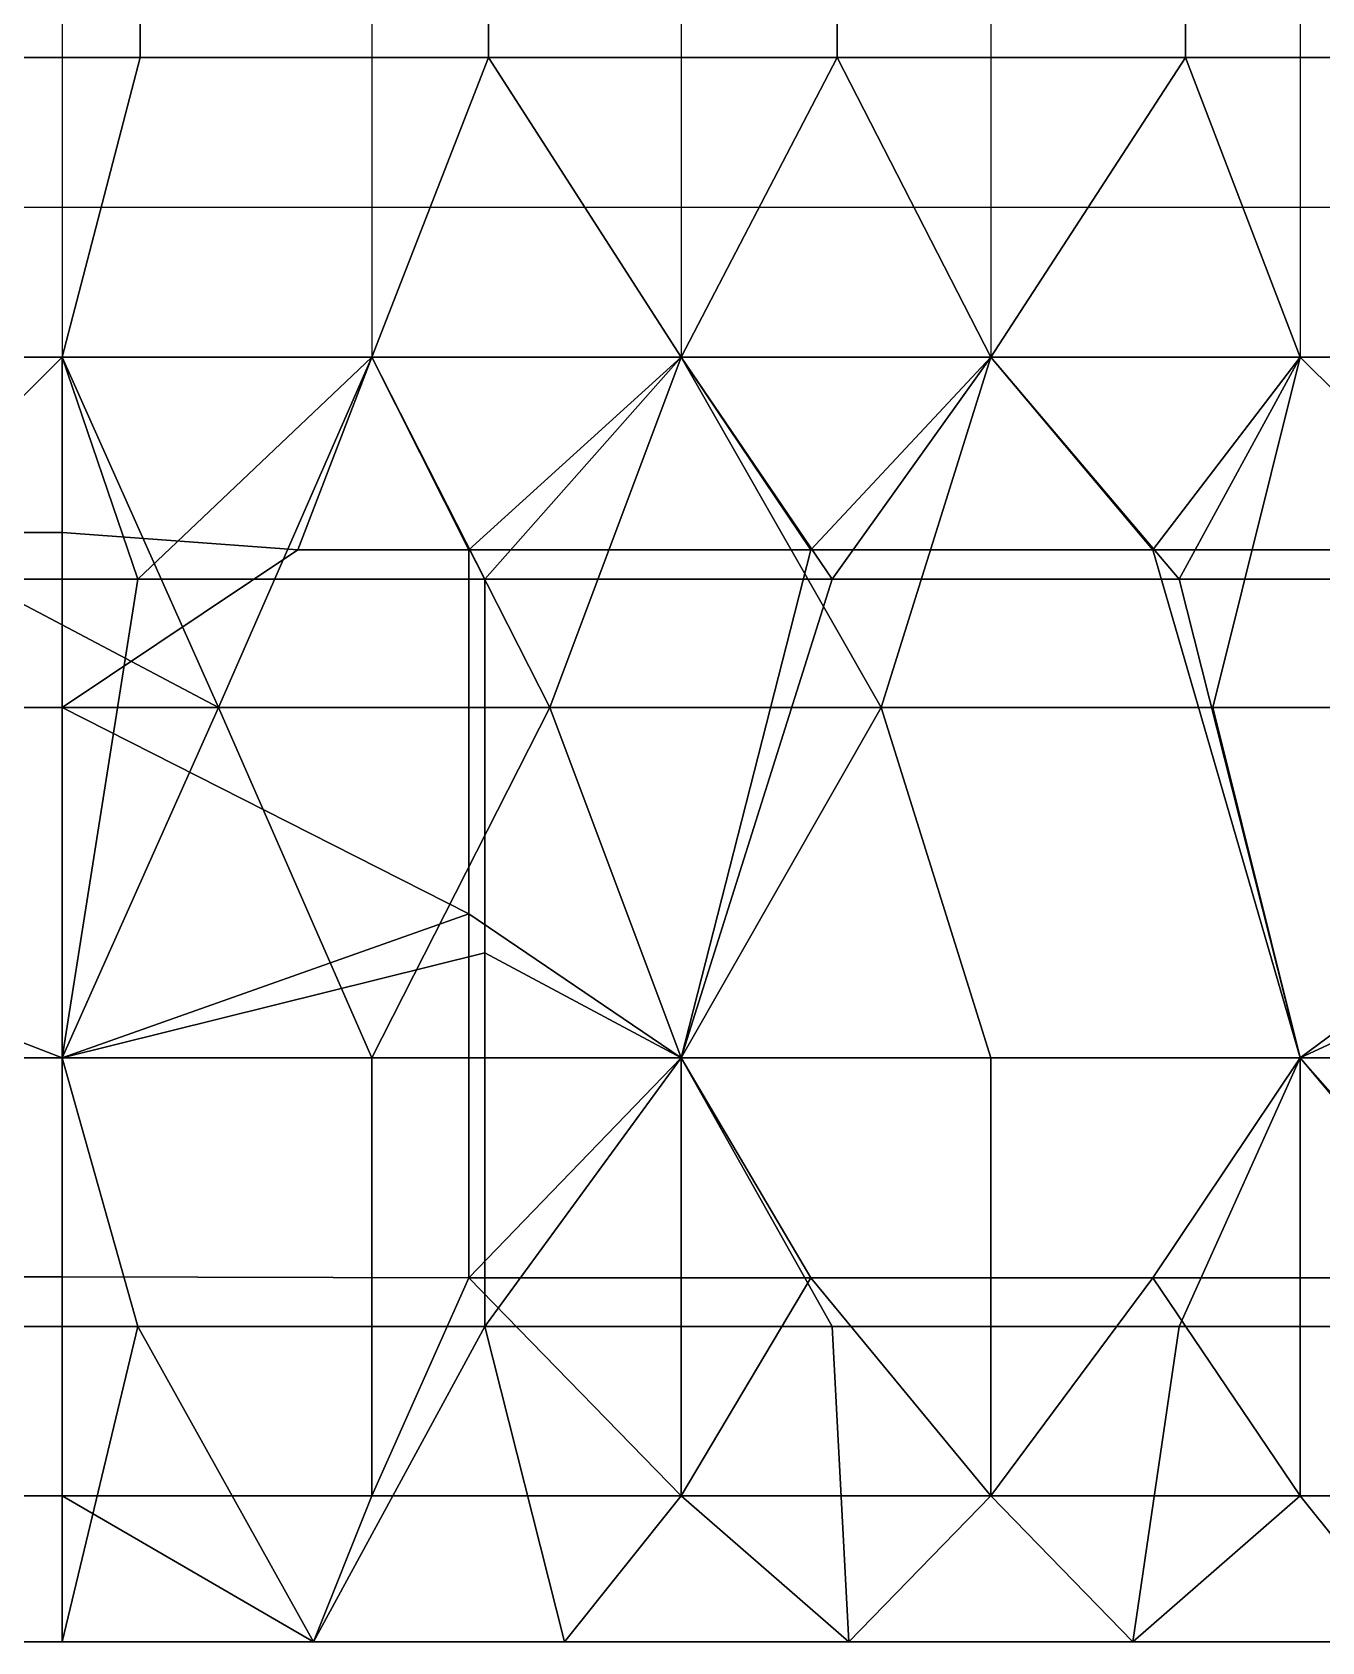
# Model space of a CAD drawing. Extents: x -0.4 to 41.2, y -0.9 to 27.5.
# Drawn here: x 13.54 to 24.58, y -0.4 to 13.38 of the extents above; entities that cross this region are included whole.
import ezdxf

# ---------------------------------------------------------------- set-up
doc = ezdxf.new("R2010")
doc.units = 0
doc.layers.add('BARS', color=1, linetype='CONTINUOUS')
doc.layers.add('FACES', color=5, linetype='CONTINUOUS')

msp = doc.modelspace()

# ---------------------------------------------------------------- linework, layer by layer
at = {"layer": 'BARS'}
for p, q in [((13.8, 18.3, 25.2), (13.8, 10.6, 31.8)), ((16.45, 18.3, 25.2), (16.45, 10.6, 31.8)), ((19.1, 18.3, 25.2), (19.1, 10.6, 31.8)), ((21.75, 18.3, 25.2), (21.75, 10.6, 31.8)), ((24.4, 18.3, 25.2), (24.4, 10.6, 31.8)), ((13.8, 14.45, 29.5), (13.8, 10.6, 31.8)), ((16.45, 14.45, 29.5), (16.45, 10.6, 31.8)), ((19.1, 14.45, 29.5), (19.1, 10.6, 31.8)), ((21.75, 14.45, 29.5), (21.75, 10.6, 31.8)), ((24.4, 14.45, 29.5), (24.4, 10.6, 31.8)), ((13.8, 13.1667, 30.2667), (11.15, 13.1667, 30.2667)), ((16.45, 13.1667, 30.2667), (13.8, 13.1667, 30.2667)), ((19.1, 13.1667, 30.2667), (16.45, 13.1667, 30.2667)), ((21.75, 13.1667, 30.2667), (19.1, 13.1667, 30.2667)), ((24.4, 13.1667, 30.2667), (21.75, 13.1667, 30.2667)), ((26.4, 13.1667, 30.2667), (24.4, 13.1667, 30.2667)), ((13.8, 11.8833, 31.0333), (11.15, 11.8833, 31.0333)), ((16.45, 11.8833, 31.0333), (13.8, 11.8833, 31.0333)), ((19.1, 11.8833, 31.0333), (16.45, 11.8833, 31.0333)), ((21.75, 11.8833, 31.0333), (19.1, 11.8833, 31.0333)), ((24.4, 11.8833, 31.0333), (21.75, 11.8833, 31.0333)), ((26.4, 11.8833, 31.0333), (24.4, 11.8833, 31.0333)), ((13.8, 10.6, 0.6), (13.8, 10.6, 4.2)), ((13.8, 10.6, 4.2), (13.8, 10.6, 7.2)), ((13.8, 10.6, 7.2), (13.8, 10.6, 10.8)), ((13.8, 10.6, 10.8), (13.8, 10.6, 14.4)), ((13.8, 10.6, 14.4), (13.8, 10.6, 18)), ((13.8, 10.6, 18), (13.8, 10.6, 21.6)), ((13.8, 10.6, 21.6), (13.8, 10.6, 25.2)), ((13.8, 10.6, 25.2), (13.8, 10.6, 28.5)), ((13.8, 10.6, -6.2), (13.8, 10.6, 0.6)), ((19.1, 10.6, 0.6), (19.1, 10.6, 4.2)), ((19.1, 10.6, 4.2), (19.1, 10.6, 7.2)), ((19.1, 10.6, 7.2), (19.1, 10.6, 10.8)), ((19.1, 10.6, 10.8), (19.1, 10.6, 14.4)), ((19.1, 10.6, 14.4), (19.1, 10.6, 18)), ((19.1, 10.6, 18), (19.1, 10.6, 21.6)), ((19.1, 10.6, 21.6), (19.1, 10.6, 25.2)), ((19.1, 10.6, 25.2), (19.1, 10.6, 28.5)), ((19.1, 10.6, -6.2), (19.1, 10.6, 0.6)), ((24.4, 10.6, 0.6), (24.4, 10.6, 4.2)), ((24.4, 10.6, 4.2), (24.4, 10.6, 7.2)), ((24.4, 10.6, 7.2), (24.4, 10.6, 10.8)), ((24.4, 10.6, 10.8), (24.4, 10.6, 14.4)), ((24.4, 10.6, 14.4), (24.4, 10.6, 18)), ((24.4, 10.6, 18), (24.4, 10.6, 21.6)), ((24.4, 10.6, 21.6), (24.4, 10.6, 25.2)), ((24.4, 10.6, 25.2), (24.4, 10.6, 28.5)), ((24.4, 10.6, -6.2), (24.4, 10.6, 0.6)), ((13.8, 4.6, 0.6), (13.8, 4.6, 4.2)), ((13.8, 4.6, 4.2), (13.8, 4.6, 7.2)), ((13.8, 4.6, 7.2), (13.8, 4.6, 10.8)), ((13.8, 4.6, 10.8), (13.8, 4.6, 14.4)), ((13.8, 4.6, 14.4), (13.8, 4.6, 18)), ((13.8, 4.6, 18), (13.8, 4.6, 21.6)), ((13.8, 4.6, 21.6), (13.8, 4.6, 25.2)), ((13.8, 4.6, 25.2), (13.8, 4.6, 28.5)), ((13.8, 4.6, -6.2), (13.8, 4.6, 0.6)), ((19.1, 4.6, 0.6), (19.1, 4.6, 4.2)), ((19.1, 4.6, 4.2), (19.1, 4.6, 7.2)), ((19.1, 4.6, 7.2), (19.1, 4.6, 10.8)), ((19.1, 4.6, 10.8), (19.1, 4.6, 14.4)), ((19.1, 4.6, 14.4), (19.1, 4.6, 18)), ((19.1, 4.6, 18), (19.1, 4.6, 21.6)), ((19.1, 4.6, 21.6), (19.1, 4.6, 25.2)), ((19.1, 4.6, 25.2), (19.1, 4.6, 28.5)), ((19.1, 4.6, -6.2), (19.1, 4.6, 0.6)), ((24.4, 4.6, 0.6), (24.4, 4.6, 4.2)), ((24.4, 4.6, 4.2), (24.4, 4.6, 7.2)), ((24.4, 4.6, 7.2), (24.4, 4.6, 10.8)), ((24.4, 4.6, 10.8), (24.4, 4.6, 14.4)), ((24.4, 4.6, 14.4), (24.4, 4.6, 18)), ((24.4, 4.6, 18), (24.4, 4.6, 21.6)), ((24.4, 4.6, 21.6), (24.4, 4.6, 25.2)), ((24.4, 4.6, 25.2), (24.4, 4.6, 28.5)), ((24.4, 4.6, -6.2), (24.4, 4.6, 0.6)), ((13.8, -0.4, 10.8), (13.8, -0.4, 14.4)), ((13.8, -0.4, 14.4), (13.8, -0.4, 18)), ((13.8, -0.4, 18), (13.8, -0.4, 21.6)), ((13.8, -0.4, 21.6), (13.8, -0.4, 25.2)), ((13.8, -0.4, 25.2), (13.8, -0.4, 28.5)), ((18.1, -0.4, 10.8), (18.1, -0.4, 14.4)), ((18.1, -0.4, 14.4), (18.1, -0.4, 18)), ((18.1, -0.4, 18), (18.1, -0.4, 21.6)), ((18.1, -0.4, 21.6), (18.1, -0.4, 25.2)), ((18.1, -0.4, 25.2), (18.1, -0.4, 28.5))]:
    msp.add_line(p, q, dxfattribs=at)
at = {"layer": 'FACES'}
for points in [[(11.4833, 15.7333, 0.6), (11.4833, 13.1667, 0.6), (14.4667, 13.1667, 0.6), (14.4667, 15.7333, 0.6)], [(11.4833, 15.7333, 4.2), (11.4833, 13.1667, 4.2), (14.4667, 13.1667, 4.2), (14.4667, 15.7333, 4.2)], [(11.4833, 15.7333, 7.2), (11.4833, 13.1667, 7.2), (14.4667, 13.1667, 7.2), (14.4667, 15.7333, 7.2)], [(11.4833, 15.7333, 10.8), (11.4833, 13.1667, 10.8), (14.4667, 13.1667, 10.8), (14.4667, 15.7333, 10.8)], [(14.4667, 15.7333, 0.6), (14.4667, 13.1667, 0.6), (17.45, 13.1667, 0.6), (17.45, 15.7333, 0.6)], [(14.4667, 15.7333, 4.2), (14.4667, 13.1667, 4.2), (17.45, 13.1667, 4.2), (17.45, 15.7333, 4.2)], [(14.4667, 15.7333, 7.2), (14.4667, 13.1667, 7.2), (17.45, 13.1667, 7.2), (17.45, 15.7333, 7.2)], [(14.4667, 15.7333, 10.8), (14.4667, 13.1667, 10.8), (17.45, 13.1667, 10.8), (17.45, 15.7333, 10.8)], [(17.45, 15.7333, 0.6), (17.45, 13.1667, 0.6), (20.4333, 13.1667, 0.6), (20.4333, 15.7333, 0.6)], [(17.45, 15.7333, 4.2), (17.45, 13.1667, 4.2), (20.4333, 13.1667, 4.2), (20.4333, 15.7333, 4.2)], [(17.45, 15.7333, 7.2), (17.45, 13.1667, 7.2), (20.4333, 13.1667, 7.2), (20.4333, 15.7333, 7.2)], [(17.45, 15.7333, 10.8), (17.45, 13.1667, 10.8), (20.4333, 13.1667, 10.8), (20.4333, 15.7333, 10.8)], [(20.4333, 15.7333, 0.6), (20.4333, 13.1667, 0.6), (23.4167, 13.1667, 0.6), (23.4167, 15.7333, 0.6)], [(20.4333, 15.7333, 4.2), (20.4333, 13.1667, 4.2), (23.4167, 13.1667, 4.2), (23.4167, 15.7333, 4.2)], [(20.4333, 15.7333, 7.2), (20.4333, 13.1667, 7.2), (23.4167, 13.1667, 7.2), (23.4167, 15.7333, 7.2)], [(20.4333, 15.7333, 10.8), (20.4333, 13.1667, 10.8), (23.4167, 13.1667, 10.8), (23.4167, 15.7333, 10.8)], [(23.4167, 15.7333, 0.6), (23.4167, 13.1667, 0.6), (26.4, 13.1667, 0.6), (26.4, 15.7333, 0.6)], [(23.4167, 15.7333, 4.2), (23.4167, 13.1667, 4.2), (26.4, 13.1667, 4.2), (26.4, 15.7333, 4.2)], [(23.4167, 15.7333, 7.2), (23.4167, 13.1667, 7.2), (26.4, 13.1667, 7.2), (26.4, 15.7333, 7.2)], [(23.4167, 15.7333, 10.8), (23.4167, 13.1667, 10.8), (26.4, 13.1667, 10.8), (26.4, 15.7333, 10.8)], [(11.4833, 13.1667, 0.6), (11.15, 10.6, 0.6), (13.8, 10.6, 0.6), (14.4667, 13.1667, 0.6)], [(11.4833, 13.1667, 4.2), (11.15, 10.6, 4.2), (13.8, 10.6, 4.2), (14.4667, 13.1667, 4.2)], [(11.4833, 13.1667, 7.2), (11.15, 10.6, 7.2), (13.8, 10.6, 7.2), (14.4667, 13.1667, 7.2)], [(11.4833, 13.1667, 10.8), (11.15, 10.6, 10.8), (13.8, 10.6, 10.8), (14.4667, 13.1667, 10.8)], [(14.4667, 13.1667, 0.6), (13.8, 10.6, 0.6), (16.45, 10.6, 0.6), (17.45, 13.1667, 0.6)], [(14.4667, 13.1667, 4.2), (13.8, 10.6, 4.2), (16.45, 10.6, 4.2), (17.45, 13.1667, 4.2)], [(14.4667, 13.1667, 7.2), (13.8, 10.6, 7.2), (16.45, 10.6, 7.2), (17.45, 13.1667, 7.2)], [(14.4667, 13.1667, 10.8), (13.8, 10.6, 10.8), (16.45, 10.6, 10.8), (17.45, 13.1667, 10.8)], [(17.45, 13.1667, 0.6), (16.45, 10.6, 0.6), (19.1, 10.6, 0.6)], [(17.45, 13.1667, 4.2), (16.45, 10.6, 4.2), (19.1, 10.6, 4.2)], [(17.45, 13.1667, 7.2), (16.45, 10.6, 7.2), (19.1, 10.6, 7.2)], [(17.45, 13.1667, 10.8), (16.45, 10.6, 10.8), (19.1, 10.6, 10.8)], [(17.45, 13.1667, 0.6), (19.1, 10.6, 0.6), (20.4333, 13.1667, 0.6)], [(17.45, 13.1667, 4.2), (19.1, 10.6, 4.2), (20.4333, 13.1667, 4.2)], [(17.45, 13.1667, 7.2), (19.1, 10.6, 7.2), (20.4333, 13.1667, 7.2)], [(17.45, 13.1667, 10.8), (19.1, 10.6, 10.8), (20.4333, 13.1667, 10.8)], [(20.4333, 13.1667, 0.6), (19.1, 10.6, 0.6), (21.75, 10.6, 0.6)], [(20.4333, 13.1667, 4.2), (19.1, 10.6, 4.2), (21.75, 10.6, 4.2)], [(20.4333, 13.1667, 7.2), (19.1, 10.6, 7.2), (21.75, 10.6, 7.2)], [(20.4333, 13.1667, 10.8), (19.1, 10.6, 10.8), (21.75, 10.6, 10.8)], [(20.4333, 13.1667, 0.6), (21.75, 10.6, 0.6), (23.4167, 13.1667, 0.6)], [(20.4333, 13.1667, 4.2), (21.75, 10.6, 4.2), (23.4167, 13.1667, 4.2)], [(20.4333, 13.1667, 7.2), (21.75, 10.6, 7.2), (23.4167, 13.1667, 7.2)], [(20.4333, 13.1667, 10.8), (21.75, 10.6, 10.8), (23.4167, 13.1667, 10.8)], [(23.4167, 13.1667, 0.6), (21.75, 10.6, 0.6), (24.4, 10.6, 0.6)], [(23.4167, 13.1667, 4.2), (21.75, 10.6, 4.2), (24.4, 10.6, 4.2)], [(23.4167, 13.1667, 7.2), (21.75, 10.6, 7.2), (24.4, 10.6, 7.2)], [(23.4167, 13.1667, 10.8), (21.75, 10.6, 10.8), (24.4, 10.6, 10.8)], [(23.4167, 13.1667, 0.6), (24.4, 10.6, 0.6), (26.4, 10.6, 0.6), (26.4, 13.1667, 0.6)], [(23.4167, 13.1667, 4.2), (24.4, 10.6, 4.2), (26.4, 10.6, 4.2), (26.4, 13.1667, 4.2)], [(23.4167, 13.1667, 7.2), (24.4, 10.6, 7.2), (26.4, 10.6, 7.2), (26.4, 13.1667, 7.2)], [(23.4167, 13.1667, 10.8), (24.4, 10.6, 10.8), (26.4, 10.6, 10.8), (26.4, 13.1667, 10.8)], [(14.4455, 8.7, 0.6), (13.8, 10.6, 0.6), (11.15, 10.6, 0.6), (11.4727, 8.7, 0.6)], [(14.4455, 8.7, 4.2), (13.8, 10.6, 4.2), (11.15, 10.6, 4.2), (11.4727, 8.7, 4.2)], [(14.4455, 8.7, 7.2), (13.8, 10.6, 7.2), (11.15, 10.6, 7.2), (11.4727, 8.7, 7.2)], [(14.4455, 8.7, 10.8), (13.8, 10.6, 10.8), (11.15, 10.6, 10.8), (11.4727, 8.7, 10.8)], [(14.4455, 8.7, 14.4), (13.8, 10.6, 14.4), (11.15, 10.6, 14.4), (11.4727, 8.7, 14.4)], [(14.4455, 8.7, 18), (13.8, 10.6, 18), (11.15, 10.6, 18), (11.4727, 8.7, 18)], [(14.4455, 8.7, 21.6), (13.8, 10.6, 21.6), (11.15, 10.6, 21.6), (11.4727, 8.7, 21.6)], [(14.4455, 8.7, 25.2), (13.8, 10.6, 25.2), (11.15, 10.6, 25.2), (11.4727, 8.7, 25.2)], [(12.3, 10.6, 28.5), (12.3, 9.1, 28.5), (13.8, 9.1, 28.5), (13.8, 10.6, 28.5)], [(12.3, 10.6, 28.5), (13.8, 10.6, 28.5), (13.8, 10.6, 31.8), (12.3, 10.6, 31.8)], [(12.3, 9.1, 31.8), (15.1375, 7.6, 31.8), (13.8, 10.6, 31.8)], [(12.3, 9.1, 31.8), (13.8, 10.6, 31.8), (12.3, 10.6, 31.8)], [(14.4455, 8.7, 0.6), (16.45, 10.6, 0.6), (13.8, 10.6, 0.6)], [(14.4455, 8.7, 4.2), (16.45, 10.6, 4.2), (13.8, 10.6, 4.2)], [(14.4455, 8.7, 7.2), (16.45, 10.6, 7.2), (13.8, 10.6, 7.2)], [(14.4455, 8.7, 10.8), (16.45, 10.6, 10.8), (13.8, 10.6, 10.8)], [(14.4455, 8.7, 14.4), (16.45, 10.6, 14.4), (13.8, 10.6, 14.4)], [(14.4455, 8.7, 18), (16.45, 10.6, 18), (13.8, 10.6, 18)], [(14.4455, 8.7, 21.6), (16.45, 10.6, 21.6), (13.8, 10.6, 21.6)], [(14.4455, 8.7, 25.2), (16.45, 10.6, 25.2), (13.8, 10.6, 25.2)], [(13.8, 10.6, 28.5), (13.8, 9.1, 28.5), (15.8182, 8.95, 28.5), (16.45, 10.6, 28.5)], [(13.8, 10.6, 28.5), (16.45, 10.6, 28.5), (16.45, 10.6, 31.8), (13.8, 10.6, 31.8)], [(13.8, 10.6, 31.8), (15.1375, 7.6, 31.8), (16.45, 10.6, 31.8)], [(17.4182, 8.7, 0.6), (16.45, 10.6, 0.6), (14.4455, 8.7, 0.6)], [(17.4182, 8.7, 4.2), (16.45, 10.6, 4.2), (14.4455, 8.7, 4.2)], [(17.4182, 8.7, 7.2), (16.45, 10.6, 7.2), (14.4455, 8.7, 7.2)], [(17.4182, 8.7, 10.8), (16.45, 10.6, 10.8), (14.4455, 8.7, 10.8)], [(17.4182, 8.7, 14.4), (16.45, 10.6, 14.4), (14.4455, 8.7, 14.4)], [(17.4182, 8.7, 18), (16.45, 10.6, 18), (14.4455, 8.7, 18)], [(17.4182, 8.7, 21.6), (16.45, 10.6, 21.6), (14.4455, 8.7, 21.6)], [(17.4182, 8.7, 25.2), (16.45, 10.6, 25.2), (14.4455, 8.7, 25.2)], [(15.1375, 7.6, 31.8), (17.975, 7.6, 31.8), (16.45, 10.6, 31.8)], [(15.8182, 8.95, 28.5), (17.2818, 8.95, 28.5), (16.45, 10.6, 28.5)], [(17.4182, 8.7, 0.6), (19.1, 10.6, 0.6), (16.45, 10.6, 0.6)], [(17.4182, 8.7, 4.2), (19.1, 10.6, 4.2), (16.45, 10.6, 4.2)], [(17.4182, 8.7, 7.2), (19.1, 10.6, 7.2), (16.45, 10.6, 7.2)], [(17.4182, 8.7, 10.8), (19.1, 10.6, 10.8), (16.45, 10.6, 10.8)], [(17.4182, 8.7, 14.4), (19.1, 10.6, 14.4), (16.45, 10.6, 14.4)], [(17.4182, 8.7, 18), (19.1, 10.6, 18), (16.45, 10.6, 18)], [(17.4182, 8.7, 21.6), (19.1, 10.6, 21.6), (16.45, 10.6, 21.6)], [(17.4182, 8.7, 25.2), (19.1, 10.6, 25.2), (16.45, 10.6, 25.2)], [(16.45, 10.6, 28.5), (17.2818, 8.95, 28.5), (19.1, 10.6, 28.5)], [(16.45, 10.6, 28.5), (19.1, 10.6, 28.5), (19.1, 10.6, 31.8), (16.45, 10.6, 31.8)], [(16.45, 10.6, 31.8), (17.975, 7.6, 31.8), (19.1, 10.6, 31.8)], [(17.2818, 8.95, 28.5), (20.2091, 8.95, 28.5), (19.1, 10.6, 28.5)], [(20.3909, 8.7, 0.6), (19.1, 10.6, 0.6), (17.4182, 8.7, 0.6)], [(20.3909, 8.7, 4.2), (19.1, 10.6, 4.2), (17.4182, 8.7, 4.2)], [(20.3909, 8.7, 7.2), (19.1, 10.6, 7.2), (17.4182, 8.7, 7.2)], [(20.3909, 8.7, 10.8), (19.1, 10.6, 10.8), (17.4182, 8.7, 10.8)], [(20.3909, 8.7, 14.4), (19.1, 10.6, 14.4), (17.4182, 8.7, 14.4)], [(20.3909, 8.7, 18), (19.1, 10.6, 18), (17.4182, 8.7, 18)], [(20.3909, 8.7, 21.6), (19.1, 10.6, 21.6), (17.4182, 8.7, 21.6)], [(20.3909, 8.7, 25.2), (19.1, 10.6, 25.2), (17.4182, 8.7, 25.2)], [(17.975, 7.6, 31.8), (20.8125, 7.6, 31.8), (19.1, 10.6, 31.8)], [(20.3909, 8.7, 0.6), (21.75, 10.6, 0.6), (19.1, 10.6, 0.6)], [(20.3909, 8.7, 4.2), (21.75, 10.6, 4.2), (19.1, 10.6, 4.2)], [(20.3909, 8.7, 7.2), (21.75, 10.6, 7.2), (19.1, 10.6, 7.2)], [(20.3909, 8.7, 10.8), (21.75, 10.6, 10.8), (19.1, 10.6, 10.8)], [(20.3909, 8.7, 14.4), (21.75, 10.6, 14.4), (19.1, 10.6, 14.4)], [(20.3909, 8.7, 18), (21.75, 10.6, 18), (19.1, 10.6, 18)], [(20.3909, 8.7, 21.6), (21.75, 10.6, 21.6), (19.1, 10.6, 21.6)], [(20.3909, 8.7, 25.2), (21.75, 10.6, 25.2), (19.1, 10.6, 25.2)], [(19.1, 10.6, 28.5), (20.2091, 8.95, 28.5), (21.75, 10.6, 28.5)], [(19.1, 10.6, 28.5), (21.75, 10.6, 28.5), (21.75, 10.6, 31.8), (19.1, 10.6, 31.8)], [(19.1, 10.6, 31.8), (20.8125, 7.6, 31.8), (21.75, 10.6, 31.8)], [(20.2091, 8.95, 28.5), (23.1364, 8.95, 28.5), (21.75, 10.6, 28.5)], [(23.3636, 8.7, 0.6), (21.75, 10.6, 0.6), (20.3909, 8.7, 0.6)], [(23.3636, 8.7, 4.2), (21.75, 10.6, 4.2), (20.3909, 8.7, 4.2)], [(23.3636, 8.7, 7.2), (21.75, 10.6, 7.2), (20.3909, 8.7, 7.2)], [(23.3636, 8.7, 10.8), (21.75, 10.6, 10.8), (20.3909, 8.7, 10.8)], [(23.3636, 8.7, 14.4), (21.75, 10.6, 14.4), (20.3909, 8.7, 14.4)], [(23.3636, 8.7, 18), (21.75, 10.6, 18), (20.3909, 8.7, 18)], [(23.3636, 8.7, 21.6), (21.75, 10.6, 21.6), (20.3909, 8.7, 21.6)], [(23.3636, 8.7, 25.2), (21.75, 10.6, 25.2), (20.3909, 8.7, 25.2)], [(20.8125, 7.6, 31.8), (23.65, 7.6, 31.8), (24.4, 10.6, 31.8), (21.75, 10.6, 31.8)], [(23.3636, 8.7, 0.6), (24.4, 10.6, 0.6), (21.75, 10.6, 0.6)], [(23.3636, 8.7, 4.2), (24.4, 10.6, 4.2), (21.75, 10.6, 4.2)], [(23.3636, 8.7, 7.2), (24.4, 10.6, 7.2), (21.75, 10.6, 7.2)], [(23.3636, 8.7, 10.8), (24.4, 10.6, 10.8), (21.75, 10.6, 10.8)], [(23.3636, 8.7, 14.4), (24.4, 10.6, 14.4), (21.75, 10.6, 14.4)], [(23.3636, 8.7, 18), (24.4, 10.6, 18), (21.75, 10.6, 18)], [(23.3636, 8.7, 21.6), (24.4, 10.6, 21.6), (21.75, 10.6, 21.6)], [(23.3636, 8.7, 25.2), (24.4, 10.6, 25.2), (21.75, 10.6, 25.2)], [(21.75, 10.6, 28.5), (23.1364, 8.95, 28.5), (24.4, 10.6, 28.5)], [(21.75, 10.6, 31.8), (21.75, 10.6, 28.5), (24.4, 10.6, 28.5), (24.4, 10.6, 31.8)], [(24.4, 10.6, 28.5), (23.1364, 8.95, 28.5), (26.0636, 8.95, 28.5)], [(26.3364, 8.7, 0.6), (26.4, 10.6, 0.6), (24.4, 10.6, 0.6), (23.3636, 8.7, 0.6)], [(26.3364, 8.7, 4.2), (26.4, 10.6, 4.2), (24.4, 10.6, 4.2), (23.3636, 8.7, 4.2)], [(26.3364, 8.7, 7.2), (26.4, 10.6, 7.2), (24.4, 10.6, 7.2), (23.3636, 8.7, 7.2)], [(26.3364, 8.7, 10.8), (26.4, 10.6, 10.8), (24.4, 10.6, 10.8), (23.3636, 8.7, 10.8)], [(26.3364, 8.7, 14.4), (26.4, 10.6, 14.4), (24.4, 10.6, 14.4), (23.3636, 8.7, 14.4)], [(26.3364, 8.7, 18), (26.4, 10.6, 18), (24.4, 10.6, 18), (23.3636, 8.7, 18)], [(26.3364, 8.7, 21.6), (26.4, 10.6, 21.6), (24.4, 10.6, 21.6), (23.3636, 8.7, 21.6)], [(26.3364, 8.7, 25.2), (26.4, 10.6, 25.2), (24.4, 10.6, 25.2), (23.3636, 8.7, 25.2)], [(23.65, 7.6, 31.8), (26.4875, 7.6, 31.8), (26.4, 10.6, 31.8), (24.4, 10.6, 31.8)], [(24.4, 10.6, 28.5), (26.0636, 8.95, 28.5), (26.4, 10.6, 28.5)], [(24.4, 10.6, 28.5), (26.4, 10.6, 28.5), (26.4, 10.6, 31.8), (24.4, 10.6, 31.8)], [(12.3, 7.6, 28.5), (13.8, 7.6, 28.5), (13.8, 9.1, 28.5), (12.3, 9.1, 28.5)], [(12.3, 7.6, 31.8), (15.1375, 7.6, 31.8), (12.3, 9.1, 31.8)], [(13.8, 9.1, 28.5), (13.8, 7.6, 28.5), (15.8182, 8.95, 28.5)], [(13.8, 7.6, 28.5), (17.2818, 5.83333, 28.5), (17.2818, 8.95, 28.5), (15.8182, 8.95, 28.5)], [(17.2818, 8.95, 28.5), (17.2818, 5.83333, 28.5), (19.1, 4.6, 28.5), (20.2091, 8.95, 28.5)], [(20.2091, 8.95, 28.5), (19.1, 4.6, 28.5), (24.4, 4.6, 28.5), (23.1364, 8.95, 28.5)], [(23.1364, 8.95, 28.5), (24.4, 4.6, 28.5), (26.0636, 5.83333, 28.5), (26.0636, 8.95, 28.5)], [(13.8, 4.6, 0.6), (14.4455, 8.7, 0.6), (11.4727, 8.7, 0.6), (11.4727, 5.5, 0.6)], [(13.8, 4.6, 4.2), (14.4455, 8.7, 4.2), (11.4727, 8.7, 4.2), (11.4727, 5.5, 4.2)], [(13.8, 4.6, 7.2), (14.4455, 8.7, 7.2), (11.4727, 8.7, 7.2), (11.4727, 5.5, 7.2)], [(13.8, 4.6, 10.8), (14.4455, 8.7, 10.8), (11.4727, 8.7, 10.8), (11.4727, 5.5, 10.8)], [(13.8, 4.6, 14.4), (14.4455, 8.7, 14.4), (11.4727, 8.7, 14.4), (11.4727, 5.5, 14.4)], [(13.8, 4.6, 18), (14.4455, 8.7, 18), (11.4727, 8.7, 18), (11.4727, 5.5, 18)], [(13.8, 4.6, 21.6), (14.4455, 8.7, 21.6), (11.4727, 8.7, 21.6), (11.4727, 5.5, 21.6)], [(13.8, 4.6, 25.2), (14.4455, 8.7, 25.2), (11.4727, 8.7, 25.2), (11.4727, 5.5, 25.2)], [(17.4182, 5.5, 0.6), (17.4182, 8.7, 0.6), (14.4455, 8.7, 0.6), (13.8, 4.6, 0.6)], [(17.4182, 5.5, 4.2), (17.4182, 8.7, 4.2), (14.4455, 8.7, 4.2), (13.8, 4.6, 4.2)], [(17.4182, 5.5, 7.2), (17.4182, 8.7, 7.2), (14.4455, 8.7, 7.2), (13.8, 4.6, 7.2)], [(17.4182, 5.5, 10.8), (17.4182, 8.7, 10.8), (14.4455, 8.7, 10.8), (13.8, 4.6, 10.8)], [(17.4182, 5.5, 14.4), (17.4182, 8.7, 14.4), (14.4455, 8.7, 14.4), (13.8, 4.6, 14.4)], [(17.4182, 5.5, 18), (17.4182, 8.7, 18), (14.4455, 8.7, 18), (13.8, 4.6, 18)], [(17.4182, 5.5, 21.6), (17.4182, 8.7, 21.6), (14.4455, 8.7, 21.6), (13.8, 4.6, 21.6)], [(17.4182, 5.5, 25.2), (17.4182, 8.7, 25.2), (14.4455, 8.7, 25.2), (13.8, 4.6, 25.2)], [(19.1, 4.6, 0.6), (20.3909, 8.7, 0.6), (17.4182, 8.7, 0.6), (17.4182, 5.5, 0.6)], [(19.1, 4.6, 4.2), (20.3909, 8.7, 4.2), (17.4182, 8.7, 4.2), (17.4182, 5.5, 4.2)], [(19.1, 4.6, 7.2), (20.3909, 8.7, 7.2), (17.4182, 8.7, 7.2), (17.4182, 5.5, 7.2)], [(19.1, 4.6, 10.8), (20.3909, 8.7, 10.8), (17.4182, 8.7, 10.8), (17.4182, 5.5, 10.8)], [(19.1, 4.6, 14.4), (20.3909, 8.7, 14.4), (17.4182, 8.7, 14.4), (17.4182, 5.5, 14.4)], [(19.1, 4.6, 18), (20.3909, 8.7, 18), (17.4182, 8.7, 18), (17.4182, 5.5, 18)], [(19.1, 4.6, 21.6), (20.3909, 8.7, 21.6), (17.4182, 8.7, 21.6), (17.4182, 5.5, 21.6)], [(19.1, 4.6, 25.2), (20.3909, 8.7, 25.2), (17.4182, 8.7, 25.2), (17.4182, 5.5, 25.2)], [(24.4, 4.6, 0.6), (23.3636, 8.7, 0.6), (20.3909, 8.7, 0.6), (19.1, 4.6, 0.6)], [(24.4, 4.6, 4.2), (23.3636, 8.7, 4.2), (20.3909, 8.7, 4.2), (19.1, 4.6, 4.2)], [(24.4, 4.6, 7.2), (23.3636, 8.7, 7.2), (20.3909, 8.7, 7.2), (19.1, 4.6, 7.2)], [(24.4, 4.6, 10.8), (23.3636, 8.7, 10.8), (20.3909, 8.7, 10.8), (19.1, 4.6, 10.8)], [(24.4, 4.6, 14.4), (23.3636, 8.7, 14.4), (20.3909, 8.7, 14.4), (19.1, 4.6, 14.4)], [(24.4, 4.6, 18), (23.3636, 8.7, 18), (20.3909, 8.7, 18), (19.1, 4.6, 18)], [(24.4, 4.6, 21.6), (23.3636, 8.7, 21.6), (20.3909, 8.7, 21.6), (19.1, 4.6, 21.6)], [(24.4, 4.6, 25.2), (23.3636, 8.7, 25.2), (20.3909, 8.7, 25.2), (19.1, 4.6, 25.2)], [(26.3364, 5.5, 0.6), (26.3364, 8.7, 0.6), (23.3636, 8.7, 0.6), (24.4, 4.6, 0.6)], [(26.3364, 5.5, 4.2), (26.3364, 8.7, 4.2), (23.3636, 8.7, 4.2), (24.4, 4.6, 4.2)], [(26.3364, 5.5, 7.2), (26.3364, 8.7, 7.2), (23.3636, 8.7, 7.2), (24.4, 4.6, 7.2)], [(26.3364, 5.5, 10.8), (26.3364, 8.7, 10.8), (23.3636, 8.7, 10.8), (24.4, 4.6, 10.8)], [(26.3364, 5.5, 14.4), (26.3364, 8.7, 14.4), (23.3636, 8.7, 14.4), (24.4, 4.6, 14.4)], [(26.3364, 5.5, 18), (26.3364, 8.7, 18), (23.3636, 8.7, 18), (24.4, 4.6, 18)], [(26.3364, 5.5, 21.6), (26.3364, 8.7, 21.6), (23.3636, 8.7, 21.6), (24.4, 4.6, 21.6)], [(26.3364, 5.5, 25.2), (26.3364, 8.7, 25.2), (23.3636, 8.7, 25.2), (24.4, 4.6, 25.2)], [(12.3, 4.6, 28.5), (13.8, 4.6, 28.5), (13.8, 7.6, 28.5), (12.3, 7.6, 28.5)], [(12.3, 7.6, 31.8), (12.3, 4.6, 31.8), (13.8, 4.6, 31.8), (15.1375, 7.6, 31.8)], [(13.8, 4.6, 28.5), (17.2818, 5.83333, 28.5), (13.8, 7.6, 28.5)], [(15.1375, 7.6, 31.8), (13.8, 4.6, 31.8), (16.45, 4.6, 31.8)], [(15.1375, 7.6, 31.8), (16.45, 4.6, 31.8), (17.975, 7.6, 31.8)], [(17.975, 7.6, 31.8), (16.45, 4.6, 31.8), (19.1, 4.6, 31.8)], [(17.975, 7.6, 31.8), (19.1, 4.6, 31.8), (20.8125, 7.6, 31.8)], [(20.8125, 7.6, 31.8), (19.1, 4.6, 31.8), (21.75, 4.6, 31.8)], [(20.8125, 7.6, 31.8), (21.75, 4.6, 31.8), (24.4, 4.6, 31.8), (23.65, 7.6, 31.8)], [(23.65, 7.6, 31.8), (24.4, 4.6, 31.8), (27.05, 4.6, 31.8), (26.4875, 7.6, 31.8)], [(13.8, 4.6, 28.5), (13.8, 2.725, 28.5), (17.2818, 2.71667, 28.5), (17.2818, 5.83333, 28.5)], [(17.2818, 5.83333, 28.5), (17.2818, 2.71667, 28.5), (19.1, 4.6, 28.5)], [(26.0636, 5.83333, 28.5), (24.4, 4.6, 28.5), (26.0636, 2.71667, 28.5)], [(14.4455, 2.3, 0.6), (13.8, 4.6, 0.6), (11.4727, 5.5, 0.6), (11.4727, 2.3, 0.6)], [(14.4455, 2.3, 4.2), (13.8, 4.6, 4.2), (11.4727, 5.5, 4.2), (11.4727, 2.3, 4.2)], [(14.4455, 2.3, 7.2), (13.8, 4.6, 7.2), (11.4727, 5.5, 7.2), (11.4727, 2.3, 7.2)], [(14.4455, 2.3, 10.8), (13.8, 4.6, 10.8), (11.4727, 5.5, 10.8), (11.4727, 2.3, 10.8)], [(14.4455, 2.3, 14.4), (13.8, 4.6, 14.4), (11.4727, 5.5, 14.4), (11.4727, 2.3, 14.4)], [(14.4455, 2.3, 18), (13.8, 4.6, 18), (11.4727, 5.5, 18), (11.4727, 2.3, 18)], [(14.4455, 2.3, 21.6), (13.8, 4.6, 21.6), (11.4727, 5.5, 21.6), (11.4727, 2.3, 21.6)], [(14.4455, 2.3, 25.2), (13.8, 4.6, 25.2), (11.4727, 5.5, 25.2), (11.4727, 2.3, 25.2)], [(17.4182, 2.3, 0.6), (17.4182, 5.5, 0.6), (13.8, 4.6, 0.6), (14.4455, 2.3, 0.6)], [(17.4182, 2.3, 4.2), (17.4182, 5.5, 4.2), (13.8, 4.6, 4.2), (14.4455, 2.3, 4.2)], [(17.4182, 2.3, 7.2), (17.4182, 5.5, 7.2), (13.8, 4.6, 7.2), (14.4455, 2.3, 7.2)], [(17.4182, 2.3, 10.8), (17.4182, 5.5, 10.8), (13.8, 4.6, 10.8), (14.4455, 2.3, 10.8)], [(17.4182, 2.3, 14.4), (17.4182, 5.5, 14.4), (13.8, 4.6, 14.4), (14.4455, 2.3, 14.4)], [(17.4182, 2.3, 18), (17.4182, 5.5, 18), (13.8, 4.6, 18), (14.4455, 2.3, 18)], [(17.4182, 2.3, 21.6), (17.4182, 5.5, 21.6), (13.8, 4.6, 21.6), (14.4455, 2.3, 21.6)], [(17.4182, 2.3, 25.2), (17.4182, 5.5, 25.2), (13.8, 4.6, 25.2), (14.4455, 2.3, 25.2)], [(19.1, 4.6, 0.6), (17.4182, 5.5, 0.6), (17.4182, 2.3, 0.6)], [(19.1, 4.6, 4.2), (17.4182, 5.5, 4.2), (17.4182, 2.3, 4.2)], [(19.1, 4.6, 7.2), (17.4182, 5.5, 7.2), (17.4182, 2.3, 7.2)], [(19.1, 4.6, 10.8), (17.4182, 5.5, 10.8), (17.4182, 2.3, 10.8)], [(19.1, 4.6, 14.4), (17.4182, 5.5, 14.4), (17.4182, 2.3, 14.4)], [(19.1, 4.6, 18), (17.4182, 5.5, 18), (17.4182, 2.3, 18)], [(19.1, 4.6, 21.6), (17.4182, 5.5, 21.6), (17.4182, 2.3, 21.6)], [(19.1, 4.6, 25.2), (17.4182, 5.5, 25.2), (17.4182, 2.3, 25.2)], [(26.3364, 2.3, 0.6), (26.3364, 5.5, 0.6), (24.4, 4.6, 0.6)], [(26.3364, 2.3, 4.2), (26.3364, 5.5, 4.2), (24.4, 4.6, 4.2)], [(26.3364, 2.3, 7.2), (26.3364, 5.5, 7.2), (24.4, 4.6, 7.2)], [(26.3364, 2.3, 10.8), (26.3364, 5.5, 10.8), (24.4, 4.6, 10.8)], [(26.3364, 2.3, 14.4), (26.3364, 5.5, 14.4), (24.4, 4.6, 14.4)], [(26.3364, 2.3, 18), (26.3364, 5.5, 18), (24.4, 4.6, 18)], [(26.3364, 2.3, 21.6), (26.3364, 5.5, 21.6), (24.4, 4.6, 21.6)], [(26.3364, 2.3, 25.2), (26.3364, 5.5, 25.2), (24.4, 4.6, 25.2)], [(12.3, 4.6, 28.5), (12.3, 2.725, 28.5), (13.8, 2.725, 28.5), (13.8, 4.6, 28.5)], [(12.3, 0.85, 30), (13.8, 0.85, 30), (13.8, 4.6, 31.8), (12.3, 4.6, 31.8)], [(13.8, 4.6, 31.8), (13.8, 0.85, 30), (16.45, 0.85, 30), (16.45, 4.6, 31.8)], [(16.45, 4.6, 31.8), (16.45, 0.85, 30), (19.1, 0.85, 30), (19.1, 4.6, 31.8)], [(17.2818, 2.71667, 28.5), (20.2091, 2.71667, 28.5), (19.1, 4.6, 28.5)], [(20.3909, 2.3, 0.6), (19.1, 4.6, 0.6), (17.4182, 2.3, 0.6)], [(20.3909, 2.3, 4.2), (19.1, 4.6, 4.2), (17.4182, 2.3, 4.2)], [(20.3909, 2.3, 7.2), (19.1, 4.6, 7.2), (17.4182, 2.3, 7.2)], [(20.3909, 2.3, 10.8), (19.1, 4.6, 10.8), (17.4182, 2.3, 10.8)], [(20.3909, 2.3, 14.4), (19.1, 4.6, 14.4), (17.4182, 2.3, 14.4)], [(20.3909, 2.3, 18), (19.1, 4.6, 18), (17.4182, 2.3, 18)], [(20.3909, 2.3, 21.6), (19.1, 4.6, 21.6), (17.4182, 2.3, 21.6)], [(20.3909, 2.3, 25.2), (19.1, 4.6, 25.2), (17.4182, 2.3, 25.2)], [(23.3636, 2.3, 0.6), (24.4, 4.6, 0.6), (19.1, 4.6, 0.6), (20.3909, 2.3, 0.6)], [(23.3636, 2.3, 4.2), (24.4, 4.6, 4.2), (19.1, 4.6, 4.2), (20.3909, 2.3, 4.2)], [(23.3636, 2.3, 7.2), (24.4, 4.6, 7.2), (19.1, 4.6, 7.2), (20.3909, 2.3, 7.2)], [(23.3636, 2.3, 10.8), (24.4, 4.6, 10.8), (19.1, 4.6, 10.8), (20.3909, 2.3, 10.8)], [(23.3636, 2.3, 14.4), (24.4, 4.6, 14.4), (19.1, 4.6, 14.4), (20.3909, 2.3, 14.4)], [(23.3636, 2.3, 18), (24.4, 4.6, 18), (19.1, 4.6, 18), (20.3909, 2.3, 18)], [(23.3636, 2.3, 21.6), (24.4, 4.6, 21.6), (19.1, 4.6, 21.6), (20.3909, 2.3, 21.6)], [(23.3636, 2.3, 25.2), (24.4, 4.6, 25.2), (19.1, 4.6, 25.2), (20.3909, 2.3, 25.2)], [(19.1, 4.6, 28.5), (20.2091, 2.71667, 28.5), (23.1364, 2.71667, 28.5), (24.4, 4.6, 28.5)], [(19.1, 4.6, 31.8), (19.1, 0.85, 30), (21.75, 0.85, 30), (21.75, 4.6, 31.8)], [(21.75, 4.6, 31.8), (21.75, 0.85, 30), (24.4, 0.85, 30), (24.4, 4.6, 31.8)], [(23.1364, 2.71667, 28.5), (26.0636, 2.71667, 28.5), (24.4, 4.6, 28.5)], [(26.3364, 2.3, 0.6), (24.4, 4.6, 0.6), (23.3636, 2.3, 0.6)], [(26.3364, 2.3, 4.2), (24.4, 4.6, 4.2), (23.3636, 2.3, 4.2)], [(26.3364, 2.3, 7.2), (24.4, 4.6, 7.2), (23.3636, 2.3, 7.2)], [(26.3364, 2.3, 10.8), (24.4, 4.6, 10.8), (23.3636, 2.3, 10.8)], [(26.3364, 2.3, 14.4), (24.4, 4.6, 14.4), (23.3636, 2.3, 14.4)], [(26.3364, 2.3, 18), (24.4, 4.6, 18), (23.3636, 2.3, 18)], [(26.3364, 2.3, 21.6), (24.4, 4.6, 21.6), (23.3636, 2.3, 21.6)], [(26.3364, 2.3, 25.2), (24.4, 4.6, 25.2), (23.3636, 2.3, 25.2)], [(24.4, 4.6, 31.8), (24.4, 0.85, 30), (27.05, 0.85, 30), (27.05, 4.6, 31.8)], [(12.3, 2.725, 28.5), (12.3, 0.85, 28.5), (13.8, 0.85, 28.5), (13.8, 2.725, 28.5)], [(13.8, 0.85, 28.5), (16.45, 0.85, 28.5), (17.2818, 2.71667, 28.5), (13.8, 2.725, 28.5)], [(16.45, 0.85, 28.5), (19.1, 0.85, 28.5), (17.2818, 2.71667, 28.5)], [(17.2818, 2.71667, 28.5), (19.1, 0.85, 28.5), (20.2091, 2.71667, 28.5)], [(20.2091, 2.71667, 28.5), (19.1, 0.85, 28.5), (21.75, 0.85, 28.5)], [(21.75, 0.85, 28.5), (23.1364, 2.71667, 28.5), (20.2091, 2.71667, 28.5)], [(21.75, 0.85, 28.5), (24.4, 0.85, 28.5), (23.1364, 2.71667, 28.5)], [(23.1364, 2.71667, 28.5), (24.4, 0.85, 28.5), (27.05, 0.85, 28.5), (26.0636, 2.71667, 28.5)], [(13.8, -0.4, 0.6), (14.4455, 2.3, 0.6), (11.4727, 2.3, 0.6), (11.15, -0.4, 0.6)], [(13.8, -0.4, 4.2), (14.4455, 2.3, 4.2), (11.4727, 2.3, 4.2), (11.15, -0.4, 4.2)], [(13.8, -0.4, 7.2), (14.4455, 2.3, 7.2), (11.4727, 2.3, 7.2), (11.15, -0.4, 7.2)], [(13.8, -0.4, 10.8), (14.4455, 2.3, 10.8), (11.4727, 2.3, 10.8), (11.15, -0.4, 10.8)], [(13.8, -0.4, 14.4), (14.4455, 2.3, 14.4), (11.4727, 2.3, 14.4), (11.15, -0.4, 14.4)], [(13.8, -0.4, 18), (14.4455, 2.3, 18), (11.4727, 2.3, 18), (11.15, -0.4, 18)], [(13.8, -0.4, 21.6), (14.4455, 2.3, 21.6), (11.4727, 2.3, 21.6), (11.15, -0.4, 21.6)], [(13.8, -0.4, 25.2), (14.4455, 2.3, 25.2), (11.4727, 2.3, 25.2), (11.15, -0.4, 25.2)], [(15.95, -0.4, 0.6), (14.4455, 2.3, 0.6), (13.8, -0.4, 0.6)], [(15.95, -0.4, 4.2), (14.4455, 2.3, 4.2), (13.8, -0.4, 4.2)], [(15.95, -0.4, 7.2), (14.4455, 2.3, 7.2), (13.8, -0.4, 7.2)], [(15.95, -0.4, 10.8), (14.4455, 2.3, 10.8), (13.8, -0.4, 10.8)], [(15.95, -0.4, 14.4), (14.4455, 2.3, 14.4), (13.8, -0.4, 14.4)], [(15.95, -0.4, 18), (14.4455, 2.3, 18), (13.8, -0.4, 18)], [(15.95, -0.4, 21.6), (14.4455, 2.3, 21.6), (13.8, -0.4, 21.6)], [(15.95, -0.4, 25.2), (14.4455, 2.3, 25.2), (13.8, -0.4, 25.2)], [(17.4182, 2.3, 0.6), (14.4455, 2.3, 0.6), (15.95, -0.4, 0.6)], [(17.4182, 2.3, 4.2), (14.4455, 2.3, 4.2), (15.95, -0.4, 4.2)], [(17.4182, 2.3, 7.2), (14.4455, 2.3, 7.2), (15.95, -0.4, 7.2)], [(17.4182, 2.3, 10.8), (14.4455, 2.3, 10.8), (15.95, -0.4, 10.8)], [(17.4182, 2.3, 14.4), (14.4455, 2.3, 14.4), (15.95, -0.4, 14.4)], [(17.4182, 2.3, 18), (14.4455, 2.3, 18), (15.95, -0.4, 18)], [(17.4182, 2.3, 21.6), (14.4455, 2.3, 21.6), (15.95, -0.4, 21.6)], [(17.4182, 2.3, 25.2), (14.4455, 2.3, 25.2), (15.95, -0.4, 25.2)], [(18.1, -0.4, 0.6), (17.4182, 2.3, 0.6), (15.95, -0.4, 0.6)], [(18.1, -0.4, 4.2), (17.4182, 2.3, 4.2), (15.95, -0.4, 4.2)], [(18.1, -0.4, 7.2), (17.4182, 2.3, 7.2), (15.95, -0.4, 7.2)], [(18.1, -0.4, 10.8), (17.4182, 2.3, 10.8), (15.95, -0.4, 10.8)], [(18.1, -0.4, 14.4), (17.4182, 2.3, 14.4), (15.95, -0.4, 14.4)], [(18.1, -0.4, 18), (17.4182, 2.3, 18), (15.95, -0.4, 18)], [(18.1, -0.4, 21.6), (17.4182, 2.3, 21.6), (15.95, -0.4, 21.6)], [(18.1, -0.4, 25.2), (17.4182, 2.3, 25.2), (15.95, -0.4, 25.2)], [(20.3909, 2.3, 0.6), (17.4182, 2.3, 0.6), (18.1, -0.4, 0.6), (20.5333, -0.4, 0.6)], [(20.3909, 2.3, 4.2), (17.4182, 2.3, 4.2), (18.1, -0.4, 4.2), (20.5333, -0.4, 4.2)], [(20.3909, 2.3, 7.2), (17.4182, 2.3, 7.2), (18.1, -0.4, 7.2), (20.5333, -0.4, 7.2)], [(20.3909, 2.3, 10.8), (17.4182, 2.3, 10.8), (18.1, -0.4, 10.8), (20.5333, -0.4, 10.8)], [(20.3909, 2.3, 14.4), (17.4182, 2.3, 14.4), (18.1, -0.4, 14.4), (20.5333, -0.4, 14.4)], [(20.3909, 2.3, 18), (17.4182, 2.3, 18), (18.1, -0.4, 18), (20.5333, -0.4, 18)], [(20.3909, 2.3, 21.6), (17.4182, 2.3, 21.6), (18.1, -0.4, 21.6), (20.5333, -0.4, 21.6)], [(20.3909, 2.3, 25.2), (17.4182, 2.3, 25.2), (18.1, -0.4, 25.2), (20.5333, -0.4, 25.2)], [(23.3636, 2.3, 0.6), (20.3909, 2.3, 0.6), (20.5333, -0.4, 0.6), (22.9667, -0.4, 0.6)], [(23.3636, 2.3, 4.2), (20.3909, 2.3, 4.2), (20.5333, -0.4, 4.2), (22.9667, -0.4, 4.2)], [(23.3636, 2.3, 7.2), (20.3909, 2.3, 7.2), (20.5333, -0.4, 7.2), (22.9667, -0.4, 7.2)], [(23.3636, 2.3, 10.8), (20.3909, 2.3, 10.8), (20.5333, -0.4, 10.8), (22.9667, -0.4, 10.8)], [(23.3636, 2.3, 14.4), (20.3909, 2.3, 14.4), (20.5333, -0.4, 14.4), (22.9667, -0.4, 14.4)], [(23.3636, 2.3, 18), (20.3909, 2.3, 18), (20.5333, -0.4, 18), (22.9667, -0.4, 18)], [(23.3636, 2.3, 21.6), (20.3909, 2.3, 21.6), (20.5333, -0.4, 21.6), (22.9667, -0.4, 21.6)], [(23.3636, 2.3, 25.2), (20.3909, 2.3, 25.2), (20.5333, -0.4, 25.2), (22.9667, -0.4, 25.2)], [(26.3364, 2.3, 0.6), (23.3636, 2.3, 0.6), (22.9667, -0.4, 0.6), (25.4, -0.4, 0.6)], [(26.3364, 2.3, 4.2), (23.3636, 2.3, 4.2), (22.9667, -0.4, 4.2), (25.4, -0.4, 4.2)], [(26.3364, 2.3, 7.2), (23.3636, 2.3, 7.2), (22.9667, -0.4, 7.2), (25.4, -0.4, 7.2)], [(26.3364, 2.3, 10.8), (23.3636, 2.3, 10.8), (22.9667, -0.4, 10.8), (25.4, -0.4, 10.8)], [(26.3364, 2.3, 14.4), (23.3636, 2.3, 14.4), (22.9667, -0.4, 14.4), (25.4, -0.4, 14.4)], [(26.3364, 2.3, 18), (23.3636, 2.3, 18), (22.9667, -0.4, 18), (25.4, -0.4, 18)], [(26.3364, 2.3, 21.6), (23.3636, 2.3, 21.6), (22.9667, -0.4, 21.6), (25.4, -0.4, 21.6)], [(26.3364, 2.3, 25.2), (23.3636, 2.3, 25.2), (22.9667, -0.4, 25.2), (25.4, -0.4, 25.2)], [(12.3, 0.85, 28.5), (12.3, -0.4, 28.5), (13.8, -0.4, 28.5), (13.8, 0.85, 28.5)], [(12.3, 0.85, 28.5), (13.8, 0.85, 28.5), (13.8, 0.85, 30), (12.3, 0.85, 30)], [(13.8, 0.85, 28.5), (13.8, -0.4, 28.5), (15.95, -0.4, 28.5)], [(13.8, 0.85, 28.5), (15.95, -0.4, 28.5), (16.45, 0.85, 28.5)], [(13.8, 0.85, 30), (13.8, 0.85, 28.5), (16.45, 0.85, 28.5), (16.45, 0.85, 30)], [(16.45, 0.85, 28.5), (15.95, -0.4, 28.5), (18.1, -0.4, 28.5), (19.1, 0.85, 28.5)], [(16.45, 0.85, 30), (16.45, 0.85, 28.5), (19.1, 0.85, 28.5), (19.1, 0.85, 30)], [(19.1, 0.85, 28.5), (18.1, -0.4, 28.5), (20.5333, -0.4, 28.5)], [(21.75, 0.85, 28.5), (19.1, 0.85, 28.5), (20.5333, -0.4, 28.5)], [(19.1, 0.85, 30), (19.1, 0.85, 28.5), (21.75, 0.85, 28.5), (21.75, 0.85, 30)], [(21.75, 0.85, 28.5), (20.5333, -0.4, 28.5), (22.9667, -0.4, 28.5)], [(21.75, 0.85, 28.5), (22.9667, -0.4, 28.5), (24.4, 0.85, 28.5)], [(21.75, 0.85, 30), (21.75, 0.85, 28.5), (24.4, 0.85, 28.5), (24.4, 0.85, 30)], [(24.4, 0.85, 28.5), (22.9667, -0.4, 28.5), (25.4, -0.4, 28.5)], [(24.4, 0.85, 28.5), (25.4, -0.4, 28.5), (27.05, 0.85, 28.5)], [(24.4, 0.85, 30), (24.4, 0.85, 28.5), (27.05, 0.85, 28.5), (27.05, 0.85, 30)], [(13.8, -0.4, 0.6), (11.15, -0.4, 0.6), (11.15, -0.4, 4.2), (13.8, -0.4, 4.2)], [(13.8, -0.4, 4.2), (11.15, -0.4, 4.2), (11.15, -0.4, 7.2), (13.8, -0.4, 7.2)], [(13.8, -0.4, 7.2), (11.15, -0.4, 7.2), (11.15, -0.4, 10.8), (13.8, -0.4, 10.8)], [(11.15, -0.4, 0.6), (11.15, -0.4, -6.2), (13.8, -0.4, -6.2), (13.8, -0.4, 0.6)], [(15.95, -0.4, 0.6), (13.8, -0.4, 0.6), (13.8, -0.4, 4.2), (15.95, -0.4, 4.2)], [(15.95, -0.4, 4.2), (13.8, -0.4, 4.2), (13.8, -0.4, 7.2), (15.95, -0.4, 7.2)], [(15.95, -0.4, 7.2), (13.8, -0.4, 7.2), (13.8, -0.4, 10.8), (15.95, -0.4, 10.8)], [(13.8, -0.4, 0.6), (13.8, -0.4, -6.2), (15.95, -0.4, -6.2), (15.95, -0.4, 0.6)], [(18.1, -0.4, 0.6), (15.95, -0.4, 0.6), (15.95, -0.4, 4.2), (18.1, -0.4, 4.2)], [(18.1, -0.4, 4.2), (15.95, -0.4, 4.2), (15.95, -0.4, 7.2), (18.1, -0.4, 7.2)], [(18.1, -0.4, 7.2), (15.95, -0.4, 7.2), (15.95, -0.4, 10.8), (18.1, -0.4, 10.8)], [(15.95, -0.4, 0.6), (15.95, -0.4, -6.2), (18.1, -0.4, -6.2), (18.1, -0.4, 0.6)], [(20.5333, -0.4, 0.6), (18.1, -0.4, 0.6), (18.1, -0.4, 4.2), (20.5333, -0.4, 4.2)], [(20.5333, -0.4, 4.2), (18.1, -0.4, 4.2), (18.1, -0.4, 7.2), (20.5333, -0.4, 7.2)], [(20.5333, -0.4, 7.2), (18.1, -0.4, 7.2), (18.1, -0.4, 10.8), (20.5333, -0.4, 10.8)], [(18.1, -0.4, 0.6), (18.1, -0.4, -6.2), (20.5333, -0.4, -6.2), (20.5333, -0.4, 0.6)], [(22.9667, -0.4, 0.6), (20.5333, -0.4, 0.6), (20.5333, -0.4, 4.2), (22.9667, -0.4, 4.2)], [(22.9667, -0.4, 4.2), (20.5333, -0.4, 4.2), (20.5333, -0.4, 7.2), (22.9667, -0.4, 7.2)], [(22.9667, -0.4, 7.2), (20.5333, -0.4, 7.2), (20.5333, -0.4, 10.8), (22.9667, -0.4, 10.8)], [(20.5333, -0.4, 0.6), (20.5333, -0.4, -6.2), (22.9667, -0.4, -6.2), (22.9667, -0.4, 0.6)], [(25.4, -0.4, 0.6), (22.9667, -0.4, 0.6), (22.9667, -0.4, 4.2), (25.4, -0.4, 4.2)], [(25.4, -0.4, 4.2), (22.9667, -0.4, 4.2), (22.9667, -0.4, 7.2), (25.4, -0.4, 7.2)], [(25.4, -0.4, 7.2), (22.9667, -0.4, 7.2), (22.9667, -0.4, 10.8), (25.4, -0.4, 10.8)], [(22.9667, -0.4, 0.6), (22.9667, -0.4, -6.2), (25.4, -0.4, -6.2), (25.4, -0.4, 0.6)]]:
    msp.add_3dface(points, dxfattribs=at)

doc.saveas('drawing.dxf')
